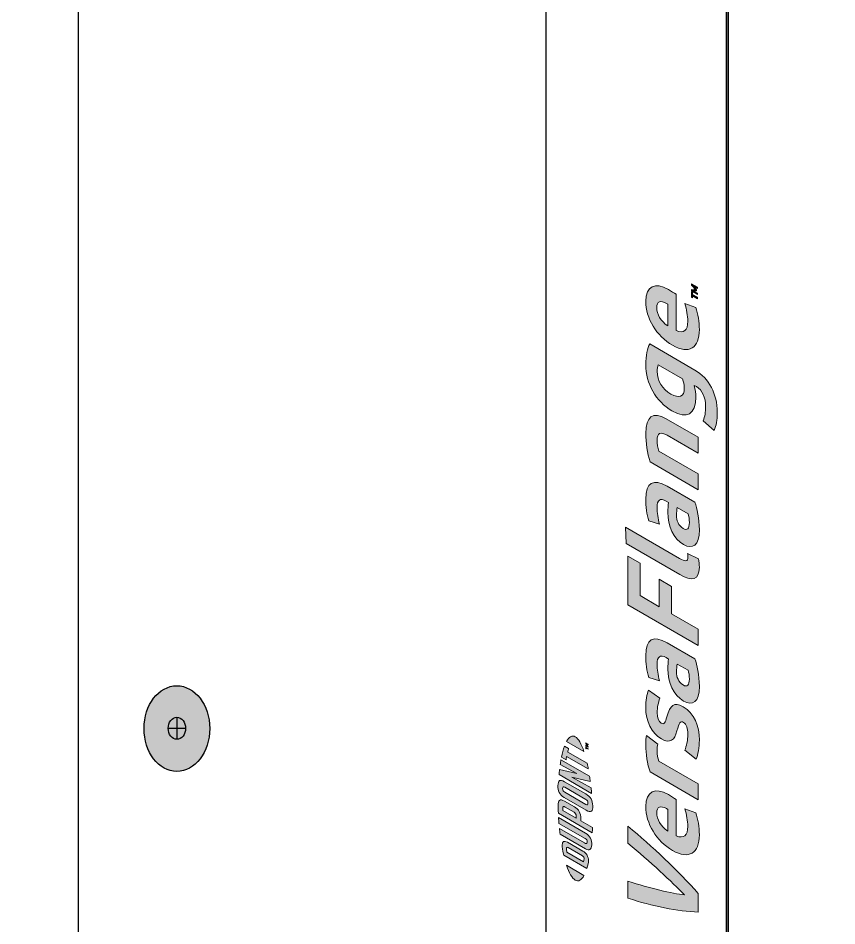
# Model space of a CAD drawing. Header units: inches. Extents: x -20.8 to 74.7, y -53.7 to 19.1.
# Drawn here: x 5.938 to 7.208, y -28.566 to -27.158 of the extents above; entities that cross this region are included whole.
import ezdxf

# ---------------------------------------------------------------- set-up
doc = ezdxf.new("R2010")
doc.units = ezdxf.units.IN
doc.header["$MEASUREMENT"] = 0
doc.layers.add('G-ANNO-TTLB', color=7, linetype='Continuous', lineweight=0)
doc.layers.add('TYVEK', color=7, linetype='Continuous', lineweight=0)

# ---------------------------------------------------------------- blocks, each defined once
blk = doc.blocks.new('Block_296')
at = {"layer": 'TYVEK', "true_color": 0x18467f, "transparency": 33554687}
h = blk.add_hatch(color=156, dxfattribs=at)
h.dxf.hatch_style = 2
edge = h.paths.add_edge_path()
edge.add_spline(control_points=[(6.8019, -28.2729), (6.8069, -28.2758), (6.8115, -28.284), (6.8155, -28.296), (6.8155, -28.296), (6.7884, -28.2803), (6.7884, -28.2803), (6.7924, -28.273), (6.797, -28.2701), (6.8019, -28.2729)], knot_values=[0, 0, 0, 0, 1, 1, 1, 2, 2, 2, 3, 3, 3, 3], degree=3, periodic=0)
edge.add_line((6.8019, -28.2729), (6.8019, -28.2729))
h = blk.add_hatch(color=156, dxfattribs=at)
h.dxf.hatch_style = 2
edge = h.paths.add_edge_path()
edge.add_spline(control_points=[(6.7876, -28.3089), (6.7879, -28.307), (6.7883, -28.3051), (6.7886, -28.3033), (6.7886, -28.3033), (6.8222, -28.3227), (6.8222, -28.3227), (6.8218, -28.3206), (6.8211, -28.3168), (6.8205, -28.3141), (6.8205, -28.3141), (6.7902, -28.2967), (6.7902, -28.2967), (6.7907, -28.2947), (6.7912, -28.2929), (6.7917, -28.2913), (6.7917, -28.2913), (6.7852, -28.2876), (6.7852, -28.2876), (6.7834, -28.2925), (6.7819, -28.2981), (6.7805, -28.3048), (6.7805, -28.3048), (6.7876, -28.3089), (6.7876, -28.3089)], knot_values=[0, 0, 0, 0, 1, 1, 1, 2, 2, 2, 3, 3, 3, 4, 4, 4, 5, 5, 5, 6, 6, 6, 7, 7, 7, 8, 8, 8, 8], degree=3, periodic=0)
h = blk.add_hatch(color=156, dxfattribs=at)
h.dxf.hatch_style = 2
edge = h.paths.add_edge_path()
edge.add_spline(control_points=[(6.8182, -28.2869), (6.8182, -28.2869), (6.8182, -28.286), (6.8182, -28.286), (6.8182, -28.286), (6.8201, -28.2857), (6.8201, -28.2857), (6.8201, -28.2857), (6.8182, -28.2833), (6.8182, -28.2833), (6.8182, -28.2833), (6.8182, -28.2824), (6.8182, -28.2824), (6.8182, -28.2824), (6.8221, -28.2846), (6.8221, -28.2846), (6.8221, -28.2846), (6.8221, -28.2855), (6.8221, -28.2855), (6.8221, -28.2855), (6.8194, -28.2838), (6.8194, -28.2838), (6.8194, -28.2838), (6.8212, -28.2863), (6.8212, -28.2863), (6.8212, -28.2863), (6.8212, -28.2864), (6.8212, -28.2864), (6.8212, -28.2864), (6.8194, -28.2867), (6.8194, -28.2867), (6.8194, -28.2867), (6.8221, -28.2883), (6.8221, -28.2883), (6.8221, -28.2883), (6.8221, -28.2891), (6.8221, -28.2891), (6.8221, -28.2891), (6.8182, -28.2869), (6.8182, -28.2869)], knot_values=[0, 0, 0, 0, 1, 1, 1, 2, 2, 2, 3, 3, 3, 4, 4, 4, 5, 5, 5, 6, 6, 6, 7, 7, 7, 8, 8, 8, 9, 9, 9, 10, 10, 10, 11, 11, 11, 12, 12, 12, 13, 13, 13, 13], degree=3, periodic=0)
edge = h.paths.add_edge_path()
edge.add_spline(control_points=[(6.8189, -28.2905), (6.8189, -28.2905), (6.8189, -28.2918), (6.8189, -28.2918), (6.8189, -28.2918), (6.8182, -28.2915), (6.8182, -28.2915), (6.8182, -28.2915), (6.8182, -28.2878), (6.8182, -28.2878), (6.8182, -28.2878), (6.8189, -28.2882), (6.8189, -28.2882), (6.8189, -28.2882), (6.8189, -28.2896), (6.8189, -28.2896), (6.8189, -28.2896), (6.8221, -28.2915), (6.8221, -28.2915), (6.8221, -28.2915), (6.8221, -28.2923), (6.8221, -28.2923), (6.8221, -28.2923), (6.8189, -28.2905), (6.8189, -28.2905)], knot_values=[0, 0, 0, 0, 1, 1, 1, 2, 2, 2, 3, 3, 3, 4, 4, 4, 5, 5, 5, 6, 6, 6, 7, 7, 7, 8, 8, 8, 8], degree=3, periodic=0)
h = blk.add_hatch(color=156, dxfattribs=at)
h.dxf.hatch_style = 2
edge = h.paths.add_edge_path()
edge.add_spline(control_points=[(6.8043, -28.33), (6.8043, -28.33), (6.7775, -28.3239), (6.7775, -28.3239), (6.7772, -28.3263), (6.7769, -28.3292), (6.7768, -28.3315), (6.7768, -28.3315), (6.8273, -28.3607), (6.8273, -28.3607), (6.8271, -28.3589), (6.8267, -28.3544), (6.8264, -28.352), (6.8264, -28.352), (6.7967, -28.3355), (6.7967, -28.3355), (6.7967, -28.3355), (6.8253, -28.3421), (6.8253, -28.3421), (6.825, -28.3398), (6.8245, -28.3364), (6.8242, -28.3342), (6.8242, -28.3342), (6.7798, -28.3086), (6.7798, -28.3086), (6.7794, -28.3105), (6.7789, -28.314), (6.7786, -28.3157), (6.7786, -28.3157), (6.8043, -28.33), (6.8043, -28.33)], knot_values=[0, 0, 0, 0, 1, 1, 1, 2, 2, 2, 3, 3, 3, 4, 4, 4, 5, 5, 5, 6, 6, 6, 7, 7, 7, 8, 8, 8, 9, 9, 9, 10, 10, 10, 10], degree=3, periodic=0)
h = blk.add_hatch(color=156, dxfattribs=at)
h.dxf.hatch_style = 2
edge = h.paths.add_edge_path()
edge.add_spline(control_points=[(6.8184, -28.3702), (6.8205, -28.3714), (6.8216, -28.3728), (6.8216, -28.3759), (6.8217, -28.379), (6.8206, -28.3792), (6.8184, -28.3779), (6.8184, -28.3779), (6.7856, -28.359), (6.7856, -28.359), (6.7835, -28.3577), (6.7823, -28.3562), (6.7823, -28.3532), (6.7824, -28.3502), (6.7835, -28.3501), (6.7856, -28.3513), (6.7856, -28.3513), (6.8184, -28.3702), (6.8184, -28.3702)], knot_values=[0, 0, 0, 0, 1, 1, 1, 2, 2, 2, 3, 3, 3, 4, 4, 4, 5, 5, 5, 6, 6, 6, 6], degree=3, periodic=0)
edge = h.paths.add_edge_path()
edge.add_spline(control_points=[(6.775, -28.3489), (6.7746, -28.3566), (6.7777, -28.363), (6.7846, -28.367), (6.7846, -28.367), (6.819, -28.3869), (6.819, -28.3869), (6.8263, -28.3911), (6.8294, -28.3886), (6.829, -28.3801), (6.8287, -28.3718), (6.826, -28.366), (6.8183, -28.3616), (6.8183, -28.3616), (6.7854, -28.3426), (6.7854, -28.3426), (6.778, -28.3383), (6.7753, -28.3406), (6.775, -28.3489)], knot_values=[0, 0, 0, 0, 1, 1, 1, 2, 2, 2, 3, 3, 3, 4, 4, 4, 5, 5, 5, 6, 6, 6, 6], degree=3, periodic=0)
edge.add_line((6.775, -28.3489), (6.775, -28.3489))
h = blk.add_hatch(color=156, dxfattribs=at)
h.dxf.hatch_style = 2
edge = h.paths.add_edge_path()
edge.add_spline(control_points=[(6.8, -28.3899), (6.8023, -28.3912), (6.8034, -28.3927), (6.8035, -28.3962), (6.8035, -28.3962), (6.8035, -28.3992), (6.8035, -28.3992), (6.8035, -28.3992), (6.7827, -28.3872), (6.7827, -28.3872), (6.7826, -28.3858), (6.7826, -28.3851), (6.7826, -28.3843), (6.7826, -28.3806), (6.7838, -28.3805), (6.7862, -28.3819), (6.7862, -28.3819), (6.8, -28.3899), (6.8, -28.3899)], knot_values=[0, 0, 0, 0, 1, 1, 1, 2, 2, 2, 3, 3, 3, 4, 4, 4, 5, 5, 5, 6, 6, 6, 6], degree=3, periodic=0)
edge = h.paths.add_edge_path()
edge.add_spline(control_points=[(6.7753, -28.3796), (6.7753, -28.3811), (6.7754, -28.3865), (6.7757, -28.3916), (6.7757, -28.3916), (6.8283, -28.422), (6.8283, -28.422), (6.8284, -28.4204), (6.8286, -28.4161), (6.8286, -28.4137), (6.8286, -28.4137), (6.8108, -28.4034), (6.8108, -28.4034), (6.8108, -28.4034), (6.8108, -28.4001), (6.8108, -28.4001), (6.8107, -28.3912), (6.8073, -28.3855), (6.8006, -28.3816), (6.8006, -28.3816), (6.7851, -28.3727), (6.7851, -28.3727), (6.7785, -28.3689), (6.7753, -28.3712), (6.7753, -28.3796)], knot_values=[0, 0, 0, 0, 1, 1, 1, 2, 2, 2, 3, 3, 3, 4, 4, 4, 5, 5, 5, 6, 6, 6, 7, 7, 7, 8, 8, 8, 8], degree=3, periodic=0)
edge.add_line((6.7753, -28.3796), (6.7753, -28.3796))
h = blk.add_hatch(color=156, dxfattribs=at)
h.dxf.hatch_style = 2
edge = h.paths.add_edge_path()
edge.add_spline(control_points=[(6.8172, -28.4307), (6.8193, -28.4319), (6.8206, -28.4335), (6.8203, -28.4363), (6.82, -28.439), (6.8189, -28.4392), (6.8164, -28.4377), (6.8164, -28.4377), (6.7773, -28.4152), (6.7773, -28.4152), (6.7775, -28.4172), (6.778, -28.4218), (6.7783, -28.4238), (6.7783, -28.4238), (6.8178, -28.4467), (6.8178, -28.4467), (6.8241, -28.4503), (6.8266, -28.4482), (6.8274, -28.4404), (6.8282, -28.4332), (6.8248, -28.4266), (6.8178, -28.4226), (6.8178, -28.4226), (6.776, -28.3984), (6.776, -28.3984), (6.7761, -28.4001), (6.7765, -28.4055), (6.7767, -28.4073), (6.7767, -28.4073), (6.8172, -28.4307), (6.8172, -28.4307)], knot_values=[0, 0, 0, 0, 1, 1, 1, 2, 2, 2, 3, 3, 3, 4, 4, 4, 5, 5, 5, 6, 6, 6, 7, 7, 7, 8, 8, 8, 9, 9, 9, 10, 10, 10, 10], degree=3, periodic=0)
h = blk.add_hatch(color=156, dxfattribs=at)
h.dxf.hatch_style = 2
edge = h.paths.add_edge_path()
edge.add_spline(control_points=[(6.813, -28.4576), (6.8151, -28.4588), (6.8158, -28.4606), (6.8158, -28.4623), (6.8158, -28.4636), (6.8153, -28.4654), (6.8149, -28.4669), (6.8149, -28.4669), (6.789, -28.4519), (6.789, -28.4519), (6.7886, -28.45), (6.7882, -28.4477), (6.7882, -28.4464), (6.7882, -28.4447), (6.7889, -28.4437), (6.791, -28.4449), (6.791, -28.4449), (6.813, -28.4576), (6.813, -28.4576)], knot_values=[0, 0, 0, 0, 1, 1, 1, 2, 2, 2, 3, 3, 3, 4, 4, 4, 5, 5, 5, 6, 6, 6, 6], degree=3, periodic=0)
edge = h.paths.add_edge_path()
edge.add_spline(control_points=[(6.7814, -28.4414), (6.7814, -28.444), (6.7821, -28.4483), (6.784, -28.4565), (6.784, -28.4565), (6.82, -28.4772), (6.82, -28.4772), (6.8216, -28.472), (6.8225, -28.4678), (6.8225, -28.4651), (6.8225, -28.4589), (6.8192, -28.4535), (6.8139, -28.4504), (6.8139, -28.4504), (6.7901, -28.4366), (6.7901, -28.4366), (6.7848, -28.4336), (6.7814, -28.4352), (6.7814, -28.4414)], knot_values=[0, 0, 0, 0, 1, 1, 1, 2, 2, 2, 3, 3, 3, 4, 4, 4, 5, 5, 5, 6, 6, 6, 6], degree=3, periodic=0)
edge.add_line((6.7814, -28.4414), (6.7814, -28.4414))
h = blk.add_hatch(color=156, dxfattribs=at)
h.dxf.hatch_style = 2
edge = h.paths.add_edge_path()
edge.add_spline(control_points=[(6.8019, -28.4953), (6.8069, -28.4982), (6.8115, -28.4953), (6.8155, -28.488), (6.8155, -28.488), (6.7884, -28.4723), (6.7884, -28.4723), (6.7924, -28.4843), (6.797, -28.4924), (6.8019, -28.4953)], knot_values=[0, 0, 0, 0, 1, 1, 1, 2, 2, 2, 3, 3, 3, 3], degree=3, periodic=0)
edge.add_line((6.8019, -28.4953), (6.8019, -28.4953))
at = {"layer": 'TYVEK'}
for points, knots in [([(6.8019, -28.2729), (6.8069, -28.2758), (6.8115, -28.284), (6.8155, -28.296), (6.8155, -28.296), (6.7884, -28.2803), (6.7884, -28.2803), (6.7924, -28.273), (6.797, -28.2701), (6.8019, -28.2729)], [0, 0, 0, 0, 1, 1, 1, 2, 2, 2, 3, 3, 3, 3]), ([(6.7876, -28.3089), (6.7879, -28.307), (6.7883, -28.3051), (6.7886, -28.3033), (6.7886, -28.3033), (6.8222, -28.3227), (6.8222, -28.3227), (6.8218, -28.3206), (6.8211, -28.3168), (6.8205, -28.3141), (6.8205, -28.3141), (6.7902, -28.2967), (6.7902, -28.2967), (6.7907, -28.2947), (6.7912, -28.2929), (6.7917, -28.2913), (6.7917, -28.2913), (6.7852, -28.2876), (6.7852, -28.2876), (6.7834, -28.2925), (6.7819, -28.2981), (6.7805, -28.3048), (6.7805, -28.3048), (6.7876, -28.3089), (6.7876, -28.3089)], [0, 0, 0, 0, 1, 1, 1, 2, 2, 2, 3, 3, 3, 4, 4, 4, 5, 5, 5, 6, 6, 6, 7, 7, 7, 8, 8, 8, 8]), ([(6.8182, -28.2869), (6.8182, -28.2869), (6.8182, -28.286), (6.8182, -28.286), (6.8182, -28.286), (6.8201, -28.2857), (6.8201, -28.2857), (6.8201, -28.2857), (6.8182, -28.2833), (6.8182, -28.2833), (6.8182, -28.2833), (6.8182, -28.2824), (6.8182, -28.2824), (6.8182, -28.2824), (6.8221, -28.2846), (6.8221, -28.2846), (6.8221, -28.2846), (6.8221, -28.2855), (6.8221, -28.2855), (6.8221, -28.2855), (6.8194, -28.2838), (6.8194, -28.2838), (6.8194, -28.2838), (6.8212, -28.2863), (6.8212, -28.2863), (6.8212, -28.2863), (6.8212, -28.2864), (6.8212, -28.2864), (6.8212, -28.2864), (6.8194, -28.2867), (6.8194, -28.2867), (6.8194, -28.2867), (6.8221, -28.2883), (6.8221, -28.2883), (6.8221, -28.2883), (6.8221, -28.2891), (6.8221, -28.2891), (6.8221, -28.2891), (6.8182, -28.2869), (6.8182, -28.2869)], [0, 0, 0, 0, 1, 1, 1, 2, 2, 2, 3, 3, 3, 4, 4, 4, 5, 5, 5, 6, 6, 6, 7, 7, 7, 8, 8, 8, 9, 9, 9, 10, 10, 10, 11, 11, 11, 12, 12, 12, 13, 13, 13, 13]), ([(6.8189, -28.2905), (6.8189, -28.2905), (6.8189, -28.2918), (6.8189, -28.2918), (6.8189, -28.2918), (6.8182, -28.2915), (6.8182, -28.2915), (6.8182, -28.2915), (6.8182, -28.2878), (6.8182, -28.2878), (6.8182, -28.2878), (6.8189, -28.2882), (6.8189, -28.2882), (6.8189, -28.2882), (6.8189, -28.2896), (6.8189, -28.2896), (6.8189, -28.2896), (6.8221, -28.2915), (6.8221, -28.2915), (6.8221, -28.2915), (6.8221, -28.2923), (6.8221, -28.2923), (6.8221, -28.2923), (6.8189, -28.2905), (6.8189, -28.2905)], [0, 0, 0, 0, 1, 1, 1, 2, 2, 2, 3, 3, 3, 4, 4, 4, 5, 5, 5, 6, 6, 6, 7, 7, 7, 8, 8, 8, 8]), ([(6.8043, -28.33), (6.8043, -28.33), (6.7775, -28.3239), (6.7775, -28.3239), (6.7772, -28.3263), (6.7769, -28.3292), (6.7768, -28.3315), (6.7768, -28.3315), (6.8273, -28.3607), (6.8273, -28.3607), (6.8271, -28.3589), (6.8267, -28.3544), (6.8264, -28.352), (6.8264, -28.352), (6.7967, -28.3355), (6.7967, -28.3355), (6.7967, -28.3355), (6.8253, -28.3421), (6.8253, -28.3421), (6.825, -28.3398), (6.8245, -28.3364), (6.8242, -28.3342), (6.8242, -28.3342), (6.7798, -28.3086), (6.7798, -28.3086), (6.7794, -28.3105), (6.7789, -28.314), (6.7786, -28.3157), (6.7786, -28.3157), (6.8043, -28.33), (6.8043, -28.33)], [0, 0, 0, 0, 1, 1, 1, 2, 2, 2, 3, 3, 3, 4, 4, 4, 5, 5, 5, 6, 6, 6, 7, 7, 7, 8, 8, 8, 9, 9, 9, 10, 10, 10, 10]), ([(6.775, -28.3489), (6.7746, -28.3566), (6.7777, -28.363), (6.7846, -28.367), (6.7846, -28.367), (6.819, -28.3869), (6.819, -28.3869), (6.8263, -28.3911), (6.8294, -28.3886), (6.829, -28.3801), (6.8287, -28.3718), (6.826, -28.366), (6.8183, -28.3616), (6.8183, -28.3616), (6.7854, -28.3426), (6.7854, -28.3426), (6.778, -28.3383), (6.7753, -28.3406), (6.775, -28.3489)], [0, 0, 0, 0, 1, 1, 1, 2, 2, 2, 3, 3, 3, 4, 4, 4, 5, 5, 5, 6, 6, 6, 6]), ([(6.8184, -28.3702), (6.8205, -28.3714), (6.8216, -28.3728), (6.8216, -28.3759), (6.8217, -28.379), (6.8206, -28.3792), (6.8184, -28.3779), (6.8184, -28.3779), (6.7856, -28.359), (6.7856, -28.359), (6.7835, -28.3577), (6.7823, -28.3562), (6.7823, -28.3532), (6.7824, -28.3502), (6.7835, -28.3501), (6.7856, -28.3513), (6.7856, -28.3513), (6.8184, -28.3702), (6.8184, -28.3702)], [0, 0, 0, 0, 1, 1, 1, 2, 2, 2, 3, 3, 3, 4, 4, 4, 5, 5, 5, 6, 6, 6, 6]), ([(6.7753, -28.3796), (6.7753, -28.3811), (6.7754, -28.3865), (6.7757, -28.3916), (6.7757, -28.3916), (6.8283, -28.422), (6.8283, -28.422), (6.8284, -28.4204), (6.8286, -28.4161), (6.8286, -28.4137), (6.8286, -28.4137), (6.8108, -28.4034), (6.8108, -28.4034), (6.8108, -28.4034), (6.8108, -28.4001), (6.8108, -28.4001), (6.8107, -28.3912), (6.8073, -28.3855), (6.8006, -28.3816), (6.8006, -28.3816), (6.7851, -28.3727), (6.7851, -28.3727), (6.7785, -28.3689), (6.7753, -28.3712), (6.7753, -28.3796)], [0, 0, 0, 0, 1, 1, 1, 2, 2, 2, 3, 3, 3, 4, 4, 4, 5, 5, 5, 6, 6, 6, 7, 7, 7, 8, 8, 8, 8]), ([(6.8, -28.3899), (6.8023, -28.3912), (6.8034, -28.3927), (6.8035, -28.3962), (6.8035, -28.3962), (6.8035, -28.3992), (6.8035, -28.3992), (6.8035, -28.3992), (6.7827, -28.3872), (6.7827, -28.3872), (6.7826, -28.3858), (6.7826, -28.3851), (6.7826, -28.3843), (6.7826, -28.3806), (6.7838, -28.3805), (6.7862, -28.3819), (6.7862, -28.3819), (6.8, -28.3899), (6.8, -28.3899)], [0, 0, 0, 0, 1, 1, 1, 2, 2, 2, 3, 3, 3, 4, 4, 4, 5, 5, 5, 6, 6, 6, 6]), ([(6.8172, -28.4307), (6.8193, -28.4319), (6.8206, -28.4335), (6.8203, -28.4363), (6.82, -28.439), (6.8189, -28.4392), (6.8164, -28.4377), (6.8164, -28.4377), (6.7773, -28.4152), (6.7773, -28.4152), (6.7775, -28.4172), (6.778, -28.4218), (6.7783, -28.4238), (6.7783, -28.4238), (6.8178, -28.4467), (6.8178, -28.4467), (6.8241, -28.4503), (6.8266, -28.4482), (6.8274, -28.4404), (6.8282, -28.4332), (6.8248, -28.4266), (6.8178, -28.4226), (6.8178, -28.4226), (6.776, -28.3984), (6.776, -28.3984), (6.7761, -28.4001), (6.7765, -28.4055), (6.7767, -28.4073), (6.7767, -28.4073), (6.8172, -28.4307), (6.8172, -28.4307)], [0, 0, 0, 0, 1, 1, 1, 2, 2, 2, 3, 3, 3, 4, 4, 4, 5, 5, 5, 6, 6, 6, 7, 7, 7, 8, 8, 8, 9, 9, 9, 10, 10, 10, 10]), ([(6.7814, -28.4414), (6.7814, -28.444), (6.7821, -28.4483), (6.784, -28.4565), (6.784, -28.4565), (6.82, -28.4772), (6.82, -28.4772), (6.8216, -28.472), (6.8225, -28.4678), (6.8225, -28.4651), (6.8225, -28.4589), (6.8192, -28.4535), (6.8139, -28.4504), (6.8139, -28.4504), (6.7901, -28.4366), (6.7901, -28.4366), (6.7848, -28.4336), (6.7814, -28.4352), (6.7814, -28.4414)], [0, 0, 0, 0, 1, 1, 1, 2, 2, 2, 3, 3, 3, 4, 4, 4, 5, 5, 5, 6, 6, 6, 6]), ([(6.813, -28.4576), (6.8151, -28.4588), (6.8158, -28.4606), (6.8158, -28.4623), (6.8158, -28.4636), (6.8153, -28.4654), (6.8149, -28.4669), (6.8149, -28.4669), (6.789, -28.4519), (6.789, -28.4519), (6.7886, -28.45), (6.7882, -28.4477), (6.7882, -28.4464), (6.7882, -28.4447), (6.7889, -28.4437), (6.791, -28.4449), (6.791, -28.4449), (6.813, -28.4576), (6.813, -28.4576)], [0, 0, 0, 0, 1, 1, 1, 2, 2, 2, 3, 3, 3, 4, 4, 4, 5, 5, 5, 6, 6, 6, 6]), ([(6.8019, -28.4953), (6.8069, -28.4982), (6.8115, -28.4953), (6.8155, -28.488), (6.8155, -28.488), (6.7884, -28.4723), (6.7884, -28.4723), (6.7924, -28.4843), (6.797, -28.4924), (6.8019, -28.4953)], [0, 0, 0, 0, 1, 1, 1, 2, 2, 2, 3, 3, 3, 3])]:
    blk.add_open_spline(points, degree=3, knots=knots, dxfattribs=at)
blk = doc.blocks.new('Block_298')
at = {"layer": 'TYVEK', "true_color": 0x18467f, "transparency": 33554687}
h = blk.add_hatch(color=156, dxfattribs=at)
h.dxf.hatch_style = 2
edge = h.paths.add_edge_path()
edge.add_spline(control_points=[(6.9822, -27.5701), (6.9822, -27.5701), (6.9915, -27.5755), (6.9915, -27.5755), (6.9915, -27.5755), (6.9915, -27.5775), (6.9915, -27.5775), (6.9915, -27.5775), (6.9871, -27.575), (6.9871, -27.575), (6.9865, -27.5746), (6.9859, -27.5743), (6.9854, -27.5739), (6.9868, -27.5755), (6.9883, -27.5773), (6.9899, -27.5794), (6.9899, -27.5794), (6.9899, -27.5811), (6.9899, -27.5811), (6.9883, -27.5814), (6.9868, -27.5815), (6.9853, -27.5814), (6.9859, -27.5816), (6.9864, -27.5819), (6.9871, -27.5823), (6.9871, -27.5823), (6.9915, -27.5849), (6.9915, -27.5849), (6.9915, -27.5849), (6.9915, -27.5869), (6.9915, -27.5869), (6.9915, -27.5869), (6.9822, -27.5815), (6.9822, -27.5815), (6.9822, -27.5815), (6.9822, -27.5792), (6.9822, -27.5792), (6.9843, -27.5795), (6.986, -27.5795), (6.988, -27.5792), (6.986, -27.5766), (6.9843, -27.5746), (6.9822, -27.5724), (6.9822, -27.5724), (6.9822, -27.5701), (6.9822, -27.5701)], knot_values=[0, 0, 0, 0, 1, 1, 1, 2, 2, 2, 3, 3, 3, 4, 4, 4, 5, 5, 5, 6, 6, 6, 7, 7, 7, 8, 8, 8, 9, 9, 9, 10, 10, 10, 11, 11, 11, 12, 12, 12, 13, 13, 13, 14, 14, 14, 15, 15, 15, 15], degree=3, periodic=0)
h = blk.add_hatch(color=156, dxfattribs=at)
h.dxf.hatch_style = 2
h.paths.add_polyline_path([(6.9838, -27.5889), (6.9838, -27.5918), (6.9822, -27.5908), (6.9822, -27.5829), (6.9838, -27.5839), (6.9838, -27.5867), (6.9915, -27.5912), (6.9915, -27.5934)])
at = {"layer": 'TYVEK'}
blk.add_lwpolyline([(6.9838, -27.5889), (6.9838, -27.5918), (6.9822, -27.5908), (6.9822, -27.5829), (6.9838, -27.5839), (6.9838, -27.5867), (6.9915, -27.5912), (6.9915, -27.5934)], close=True, dxfattribs=at)
blk.add_open_spline([(6.9822, -27.5701), (6.9822, -27.5701), (6.9915, -27.5755), (6.9915, -27.5755), (6.9915, -27.5755), (6.9915, -27.5775), (6.9915, -27.5775), (6.9915, -27.5775), (6.9871, -27.575), (6.9871, -27.575), (6.9865, -27.5746), (6.9859, -27.5743), (6.9854, -27.5739), (6.9868, -27.5755), (6.9883, -27.5773), (6.9899, -27.5794), (6.9899, -27.5794), (6.9899, -27.5811), (6.9899, -27.5811), (6.9883, -27.5814), (6.9868, -27.5815), (6.9853, -27.5814), (6.9859, -27.5816), (6.9864, -27.5819), (6.9871, -27.5823), (6.9871, -27.5823), (6.9915, -27.5849), (6.9915, -27.5849), (6.9915, -27.5849), (6.9915, -27.5869), (6.9915, -27.5869), (6.9915, -27.5869), (6.9822, -27.5815), (6.9822, -27.5815), (6.9822, -27.5815), (6.9822, -27.5792), (6.9822, -27.5792), (6.9843, -27.5795), (6.986, -27.5795), (6.988, -27.5792), (6.986, -27.5766), (6.9843, -27.5746), (6.9822, -27.5724), (6.9822, -27.5724), (6.9822, -27.5701), (6.9822, -27.5701)], degree=3, knots=[0, 0, 0, 0, 1, 1, 1, 2, 2, 2, 3, 3, 3, 4, 4, 4, 5, 5, 5, 6, 6, 6, 7, 7, 7, 8, 8, 8, 9, 9, 9, 10, 10, 10, 11, 11, 11, 12, 12, 12, 13, 13, 13, 14, 14, 14, 15, 15, 15, 15], dxfattribs=at)
blk = doc.blocks.new('Block_299')
at = {"layer": 'TYVEK', "true_color": 0x18467f, "transparency": 33554687}
h = blk.add_hatch(color=156, dxfattribs=at)
h.dxf.hatch_style = 2
edge = h.paths.add_edge_path()
edge.add_spline(control_points=[(6.9453, -27.6357), (6.9453, -27.6357), (6.9453, -27.6018), (6.9453, -27.6018), (6.9453, -27.6018), (6.9434, -27.6007), (6.9434, -27.6007), (6.9347, -27.5957), (6.9283, -27.5973), (6.9283, -27.6072), (6.9283, -27.6175), (6.9347, -27.628), (6.9453, -27.6357)], knot_values=[0, 0, 0, 0, 1, 1, 1, 2, 2, 2, 3, 3, 3, 4, 4, 4, 4], degree=3, periodic=0)
edge = h.paths.add_edge_path()
edge.add_spline(control_points=[(6.9891, -27.607), (6.9922, -27.6166), (6.9944, -27.6295), (6.9944, -27.6412), (6.9944, -27.6699), (6.9786, -27.6804), (6.9527, -27.6655), (6.928, -27.6512), (6.9112, -27.6235), (6.9112, -27.5973), (6.9112, -27.5739), (6.9257, -27.5669), (6.9465, -27.579), (6.9512, -27.5817), (6.9552, -27.5844), (6.9583, -27.5865), (6.9583, -27.5865), (6.9583, -27.6429), (6.9583, -27.6429), (6.9708, -27.6477), (6.9764, -27.6426), (6.9764, -27.6283), (6.9764, -27.6196), (6.9747, -27.6102), (6.9719, -27.6009), (6.9719, -27.6009), (6.9891, -27.607), (6.9891, -27.607)], knot_values=[0, 0, 0, 0, 1, 1, 1, 2, 2, 2, 3, 3, 3, 4, 4, 4, 5, 5, 5, 6, 6, 6, 7, 7, 7, 8, 8, 8, 9, 9, 9, 9], degree=3, periodic=0)
h = blk.add_hatch(color=156, dxfattribs=at)
h.dxf.hatch_style = 2
edge = h.paths.add_edge_path()
edge.add_spline(control_points=[(6.9711, -27.7319), (6.9711, -27.7269), (6.97, -27.7222), (6.9685, -27.7175), (6.9685, -27.7175), (6.9307, -27.6957), (6.9307, -27.6957), (6.9297, -27.6986), (6.9289, -27.702), (6.9289, -27.7059), (6.9289, -27.7206), (6.9373, -27.7338), (6.9501, -27.7412), (6.963, -27.7486), (6.9711, -27.7456), (6.9711, -27.7319)], knot_values=[0, 0, 0, 0, 1, 1, 1, 2, 2, 2, 3, 3, 3, 4, 4, 4, 5, 5, 5, 5], degree=3, periodic=0)
edge = h.paths.add_edge_path()
edge.add_spline(control_points=[(7.0221, -27.7692), (7.0221, -27.7827), (7.0207, -27.79), (7.0173, -27.7976), (7.0173, -27.7976), (7.0003, -27.7826), (7.0003, -27.7826), (7.003, -27.7767), (7.0042, -27.7692), (7.0042, -27.7603), (7.0042, -27.7466), (6.9992, -27.7353), (6.9898, -27.7298), (6.9898, -27.7298), (6.9862, -27.7278), (6.9862, -27.7278), (6.988, -27.7344), (6.989, -27.7406), (6.989, -27.7461), (6.989, -27.7725), (6.9755, -27.7809), (6.952, -27.7674), (6.9269, -27.7529), (6.9112, -27.7244), (6.9112, -27.6957), (6.9112, -27.6816), (6.9143, -27.6699), (6.9174, -27.6636), (6.9174, -27.6636), (6.9876, -27.7041), (6.9876, -27.7041), (7.0095, -27.7168), (7.0221, -27.7414), (7.0221, -27.7692)], knot_values=[0, 0, 0, 0, 1, 1, 1, 2, 2, 2, 3, 3, 3, 4, 4, 4, 5, 5, 5, 6, 6, 6, 7, 7, 7, 8, 8, 8, 9, 9, 9, 10, 10, 10, 11, 11, 11, 11], degree=3, periodic=0)
h = blk.add_hatch(color=156, dxfattribs=at)
h.dxf.hatch_style = 2
edge = h.paths.add_edge_path()
edge.add_spline(control_points=[(6.9926, -27.8896), (6.9926, -27.8896), (6.9181, -27.8466), (6.9181, -27.8466), (6.9139, -27.8329), (6.9112, -27.8161), (6.9112, -27.8023), (6.9112, -27.7763), (6.9224, -27.7678), (6.9431, -27.7797), (6.9431, -27.7797), (6.9926, -27.8083), (6.9926, -27.8083), (6.9926, -27.8083), (6.9926, -27.8329), (6.9926, -27.8329), (6.9926, -27.8329), (6.9447, -27.8052), (6.9447, -27.8052), (6.9339, -27.799), (6.9289, -27.8019), (6.9289, -27.8128), (6.9289, -27.8185), (6.9299, -27.8244), (6.9317, -27.8301), (6.9317, -27.8301), (6.9926, -27.8652), (6.9926, -27.8652), (6.9926, -27.8652), (6.9926, -27.8896), (6.9926, -27.8896)], knot_values=[0, 0, 0, 0, 1, 1, 1, 2, 2, 2, 3, 3, 3, 4, 4, 4, 5, 5, 5, 6, 6, 6, 7, 7, 7, 8, 8, 8, 9, 9, 9, 10, 10, 10, 10], degree=3, periodic=0)
h = blk.add_hatch(color=156, dxfattribs=at)
h.dxf.hatch_style = 2
edge = h.paths.add_edge_path()
edge.add_spline(control_points=[(6.9769, -27.9269), (6.9769, -27.9269), (6.9602, -27.9173), (6.9602, -27.9173), (6.9594, -27.9209), (6.959, -27.925), (6.959, -27.9292), (6.959, -27.9374), (6.9618, -27.9455), (6.9691, -27.9497), (6.9756, -27.9535), (6.979, -27.9501), (6.979, -27.9406), (6.979, -27.9353), (6.9781, -27.9303), (6.9769, -27.9269)], knot_values=[0, 0, 0, 0, 1, 1, 1, 2, 2, 2, 3, 3, 3, 4, 4, 4, 5, 5, 5, 5], degree=3, periodic=0)
edge = h.paths.add_edge_path()
edge.add_spline(control_points=[(6.9944, -27.952), (6.9944, -27.9765), (6.984, -27.9827), (6.97, -27.9747), (6.9546, -27.9658), (6.9456, -27.9461), (6.9454, -27.9246), (6.9454, -27.9196), (6.9461, -27.9136), (6.9467, -27.9095), (6.9467, -27.9095), (6.9429, -27.9073), (6.9429, -27.9073), (6.9335, -27.9018), (6.9289, -27.9055), (6.9289, -27.9174), (6.9289, -27.9253), (6.93, -27.9343), (6.9327, -27.9431), (6.9327, -27.9431), (6.9159, -27.9379), (6.9159, -27.9379), (6.9131, -27.9286), (6.9112, -27.9152), (6.9112, -27.9043), (6.9112, -27.8781), (6.9233, -27.8721), (6.9443, -27.8842), (6.9443, -27.8842), (6.9876, -27.9092), (6.9876, -27.9092), (6.9909, -27.9184), (6.9944, -27.9342), (6.9944, -27.952)], knot_values=[0, 0, 0, 0, 1, 1, 1, 2, 2, 2, 3, 3, 3, 4, 4, 4, 5, 5, 5, 6, 6, 6, 7, 7, 7, 8, 8, 8, 9, 9, 9, 10, 10, 10, 11, 11, 11, 11], degree=3, periodic=0)
h = blk.add_hatch(color=156, dxfattribs=at)
h.dxf.hatch_style = 2
edge = h.paths.add_edge_path()
edge.add_spline(control_points=[(6.9638, -27.9964), (6.9722, -28.0012), (6.9767, -28.0013), (6.9767, -27.9942), (6.9767, -27.9924), (6.9765, -27.9906), (6.9762, -27.9888), (6.9762, -27.9888), (6.9932, -27.9968), (6.9932, -27.9968), (6.9938, -28.0005), (6.9944, -28.0064), (6.9944, -28.01), (6.9944, -28.0305), (6.9828, -28.032), (6.9641, -28.0212), (6.9641, -28.0212), (6.881, -27.9732), (6.881, -27.9732), (6.881, -27.9732), (6.8798, -27.9479), (6.8798, -27.9479), (6.8798, -27.9479), (6.9638, -27.9964), (6.9638, -27.9964)], knot_values=[0, 0, 0, 0, 1, 1, 1, 2, 2, 2, 3, 3, 3, 4, 4, 4, 5, 5, 5, 6, 6, 6, 7, 7, 7, 8, 8, 8, 8], degree=3, periodic=0)
h = blk.add_hatch(color=156, dxfattribs=at)
h.dxf.hatch_style = 2
edge = h.paths.add_edge_path()
edge.add_spline(control_points=[(6.9926, -28.1314), (6.9926, -28.1314), (6.8837, -28.0685), (6.8837, -28.0685), (6.8837, -28.0685), (6.8837, -27.9926), (6.8837, -27.9926), (6.8837, -27.9926), (6.9027, -28.0035), (6.9027, -28.0035), (6.9027, -28.0035), (6.9027, -28.054), (6.9027, -28.054), (6.9027, -28.054), (6.9322, -28.0711), (6.9322, -28.0711), (6.9322, -28.0711), (6.9322, -28.0286), (6.9322, -28.0286), (6.9322, -28.0286), (6.9512, -28.0396), (6.9512, -28.0396), (6.9512, -28.0396), (6.9512, -28.082), (6.9512, -28.082), (6.9512, -28.082), (6.9926, -28.1059), (6.9926, -28.1059), (6.9926, -28.1059), (6.9926, -28.1314), (6.9926, -28.1314)], knot_values=[0, 0, 0, 0, 1, 1, 1, 2, 2, 2, 3, 3, 3, 4, 4, 4, 5, 5, 5, 6, 6, 6, 7, 7, 7, 8, 8, 8, 9, 9, 9, 10, 10, 10, 10], degree=3, periodic=0)
h = blk.add_hatch(color=156, dxfattribs=at)
h.dxf.hatch_style = 2
edge = h.paths.add_edge_path()
edge.add_spline(control_points=[(6.9769, -28.1698), (6.9769, -28.1698), (6.9602, -28.1602), (6.9602, -28.1602), (6.9594, -28.1638), (6.959, -28.1678), (6.959, -28.1721), (6.959, -28.1803), (6.9618, -28.1883), (6.9691, -28.1926), (6.9756, -28.1963), (6.979, -28.193), (6.979, -28.1835), (6.979, -28.1782), (6.9781, -28.1732), (6.9769, -28.1698)], knot_values=[0, 0, 0, 0, 1, 1, 1, 2, 2, 2, 3, 3, 3, 4, 4, 4, 5, 5, 5, 5], degree=3, periodic=0)
edge = h.paths.add_edge_path()
edge.add_spline(control_points=[(6.9944, -28.1949), (6.9944, -28.2193), (6.984, -28.2256), (6.97, -28.2175), (6.9546, -28.2086), (6.9456, -28.189), (6.9454, -28.1675), (6.9454, -28.1625), (6.9461, -28.1565), (6.9467, -28.1524), (6.9467, -28.1524), (6.9429, -28.1502), (6.9429, -28.1502), (6.9335, -28.1447), (6.9289, -28.1484), (6.9289, -28.1603), (6.9289, -28.1681), (6.93, -28.1772), (6.9327, -28.186), (6.9327, -28.186), (6.9159, -28.1808), (6.9159, -28.1808), (6.9131, -28.1715), (6.9112, -28.1581), (6.9112, -28.1472), (6.9112, -28.121), (6.9233, -28.115), (6.9443, -28.1271), (6.9443, -28.1271), (6.9876, -28.1521), (6.9876, -28.1521), (6.9909, -28.1613), (6.9944, -28.1771), (6.9944, -28.1949)], knot_values=[0, 0, 0, 0, 1, 1, 1, 2, 2, 2, 3, 3, 3, 4, 4, 4, 5, 5, 5, 6, 6, 6, 7, 7, 7, 8, 8, 8, 9, 9, 9, 10, 10, 10, 11, 11, 11, 11], degree=3, periodic=0)
h = blk.add_hatch(color=156, dxfattribs=at)
h.dxf.hatch_style = 2
edge = h.paths.add_edge_path()
edge.add_spline(control_points=[(6.9331, -28.2132), (6.931, -28.2201), (6.9289, -28.227), (6.9289, -28.2356), (6.9289, -28.243), (6.9308, -28.2491), (6.9353, -28.2517), (6.94, -28.2544), (6.9414, -28.2511), (6.944, -28.2419), (6.949, -28.2241), (6.9551, -28.218), (6.9694, -28.2263), (6.9862, -28.236), (6.9944, -28.2564), (6.9944, -28.2782), (6.9944, -28.2896), (6.9924, -28.3011), (6.9893, -28.3075), (6.9893, -28.3075), (6.9717, -28.2939), (6.9717, -28.2939), (6.9744, -28.2876), (6.9767, -28.279), (6.9767, -28.2685), (6.9767, -28.2603), (6.9742, -28.2531), (6.9699, -28.2506), (6.9647, -28.2476), (6.9633, -28.2513), (6.9597, -28.2639), (6.956, -28.2781), (6.9493, -28.284), (6.9358, -28.2762), (6.9199, -28.2671), (6.9112, -28.249), (6.9112, -28.2273), (6.9112, -28.2171), (6.9131, -28.2066), (6.9157, -28.2005), (6.9157, -28.2005), (6.9331, -28.2132), (6.9331, -28.2132)], knot_values=[0, 0, 0, 0, 1, 1, 1, 2, 2, 2, 3, 3, 3, 4, 4, 4, 5, 5, 5, 6, 6, 6, 7, 7, 7, 8, 8, 8, 9, 9, 9, 10, 10, 10, 11, 11, 11, 12, 12, 12, 13, 13, 13, 14, 14, 14, 14], degree=3, periodic=0)
h = blk.add_hatch(color=156, dxfattribs=at)
h.dxf.hatch_style = 2
edge = h.paths.add_edge_path()
edge.add_spline(control_points=[(6.9112, -28.2861), (6.9112, -28.2797), (6.9118, -28.274), (6.9126, -28.2709), (6.9126, -28.2709), (6.9302, -28.2846), (6.9302, -28.2846), (6.9293, -28.2871), (6.9289, -28.2907), (6.9289, -28.2944), (6.9289, -28.301), (6.93, -28.3061), (6.9316, -28.3107), (6.9316, -28.3107), (6.9926, -28.3459), (6.9926, -28.3459), (6.9926, -28.3459), (6.9926, -28.3705), (6.9926, -28.3705), (6.9926, -28.3705), (6.9181, -28.3275), (6.9181, -28.3275), (6.9139, -28.3155), (6.9112, -28.299), (6.9112, -28.2861)], knot_values=[0, 0, 0, 0, 1, 1, 1, 2, 2, 2, 3, 3, 3, 4, 4, 4, 5, 5, 5, 6, 6, 6, 7, 7, 7, 8, 8, 8, 8], degree=3, periodic=0)
h = blk.add_hatch(color=156, dxfattribs=at)
h.dxf.hatch_style = 2
edge = h.paths.add_edge_path()
edge.add_spline(control_points=[(6.9453, -28.4194), (6.9453, -28.4194), (6.9453, -28.3855), (6.9453, -28.3855), (6.9453, -28.3855), (6.9434, -28.3844), (6.9434, -28.3844), (6.9347, -28.3794), (6.9283, -28.3811), (6.9283, -28.3909), (6.9283, -28.4012), (6.9347, -28.4117), (6.9453, -28.4194)], knot_values=[0, 0, 0, 0, 1, 1, 1, 2, 2, 2, 3, 3, 3, 4, 4, 4, 4], degree=3, periodic=0)
edge = h.paths.add_edge_path()
edge.add_spline(control_points=[(6.9891, -28.3907), (6.9922, -28.4003), (6.9944, -28.4132), (6.9944, -28.4249), (6.9944, -28.4536), (6.9786, -28.4641), (6.9527, -28.4492), (6.928, -28.4349), (6.9112, -28.4072), (6.9112, -28.381), (6.9112, -28.3576), (6.9257, -28.3506), (6.9465, -28.3627), (6.9512, -28.3654), (6.9552, -28.3681), (6.9583, -28.3702), (6.9583, -28.3702), (6.9583, -28.4266), (6.9583, -28.4266), (6.9708, -28.4314), (6.9764, -28.4263), (6.9764, -28.412), (6.9764, -28.4033), (6.9747, -28.3939), (6.9719, -28.3846), (6.9719, -28.3846), (6.9891, -28.3907), (6.9891, -28.3907)], knot_values=[0, 0, 0, 0, 1, 1, 1, 2, 2, 2, 3, 3, 3, 4, 4, 4, 5, 5, 5, 6, 6, 6, 7, 7, 7, 8, 8, 8, 9, 9, 9, 9], degree=3, periodic=0)
h = blk.add_hatch(color=156, dxfattribs=at)
h.dxf.hatch_style = 2
edge = h.paths.add_edge_path()
edge.add_spline(control_points=[(6.9926, -28.5448), (6.9615, -28.5439), (6.9209, -28.5358), (6.8837, -28.5233), (6.8837, -28.5233), (6.8837, -28.4969), (6.8837, -28.4969), (6.9171, -28.5078), (6.9527, -28.5162), (6.9713, -28.5182), (6.9527, -28.4986), (6.9171, -28.4659), (6.8837, -28.4382), (6.8837, -28.4382), (6.8837, -28.4118), (6.8837, -28.4118), (6.9209, -28.4422), (6.9615, -28.481), (6.9926, -28.516), (6.9926, -28.516), (6.9926, -28.5448), (6.9926, -28.5448)], knot_values=[0, 0, 0, 0, 1, 1, 1, 2, 2, 2, 3, 3, 3, 4, 4, 4, 5, 5, 5, 6, 6, 6, 7, 7, 7, 7], degree=3, periodic=0)
at = {"layer": 'TYVEK'}
for points, knots in [([(6.9891, -27.607), (6.9922, -27.6166), (6.9944, -27.6295), (6.9944, -27.6412), (6.9944, -27.6699), (6.9786, -27.6804), (6.9527, -27.6655), (6.928, -27.6512), (6.9112, -27.6235), (6.9112, -27.5973), (6.9112, -27.5739), (6.9257, -27.5669), (6.9465, -27.579), (6.9512, -27.5817), (6.9552, -27.5844), (6.9583, -27.5865), (6.9583, -27.5865), (6.9583, -27.6429), (6.9583, -27.6429), (6.9708, -27.6477), (6.9764, -27.6426), (6.9764, -27.6283), (6.9764, -27.6196), (6.9747, -27.6102), (6.9719, -27.6009), (6.9719, -27.6009), (6.9891, -27.607), (6.9891, -27.607)], [0, 0, 0, 0, 1, 1, 1, 2, 2, 2, 3, 3, 3, 4, 4, 4, 5, 5, 5, 6, 6, 6, 7, 7, 7, 8, 8, 8, 9, 9, 9, 9]), ([(6.9453, -27.6357), (6.9453, -27.6357), (6.9453, -27.6018), (6.9453, -27.6018), (6.9453, -27.6018), (6.9434, -27.6007), (6.9434, -27.6007), (6.9347, -27.5957), (6.9283, -27.5973), (6.9283, -27.6072), (6.9283, -27.6175), (6.9347, -27.628), (6.9453, -27.6357)], [0, 0, 0, 0, 1, 1, 1, 2, 2, 2, 3, 3, 3, 4, 4, 4, 4]), ([(7.0221, -27.7692), (7.0221, -27.7827), (7.0207, -27.79), (7.0173, -27.7976), (7.0173, -27.7976), (7.0003, -27.7826), (7.0003, -27.7826), (7.003, -27.7767), (7.0042, -27.7692), (7.0042, -27.7603), (7.0042, -27.7466), (6.9992, -27.7353), (6.9898, -27.7298), (6.9898, -27.7298), (6.9862, -27.7278), (6.9862, -27.7278), (6.988, -27.7344), (6.989, -27.7406), (6.989, -27.7461), (6.989, -27.7725), (6.9755, -27.7809), (6.952, -27.7674), (6.9269, -27.7529), (6.9112, -27.7244), (6.9112, -27.6957), (6.9112, -27.6816), (6.9143, -27.6699), (6.9174, -27.6636), (6.9174, -27.6636), (6.9876, -27.7041), (6.9876, -27.7041), (7.0095, -27.7168), (7.0221, -27.7414), (7.0221, -27.7692)], [0, 0, 0, 0, 1, 1, 1, 2, 2, 2, 3, 3, 3, 4, 4, 4, 5, 5, 5, 6, 6, 6, 7, 7, 7, 8, 8, 8, 9, 9, 9, 10, 10, 10, 11, 11, 11, 11]), ([(6.9711, -27.7319), (6.9711, -27.7269), (6.97, -27.7222), (6.9685, -27.7175), (6.9685, -27.7175), (6.9307, -27.6957), (6.9307, -27.6957), (6.9297, -27.6986), (6.9289, -27.702), (6.9289, -27.7059), (6.9289, -27.7206), (6.9373, -27.7338), (6.9501, -27.7412), (6.963, -27.7486), (6.9711, -27.7456), (6.9711, -27.7319)], [0, 0, 0, 0, 1, 1, 1, 2, 2, 2, 3, 3, 3, 4, 4, 4, 5, 5, 5, 5]), ([(6.9926, -27.8896), (6.9926, -27.8896), (6.9181, -27.8466), (6.9181, -27.8466), (6.9139, -27.8329), (6.9112, -27.8161), (6.9112, -27.8023), (6.9112, -27.7763), (6.9224, -27.7678), (6.9431, -27.7797), (6.9431, -27.7797), (6.9926, -27.8083), (6.9926, -27.8083), (6.9926, -27.8083), (6.9926, -27.8329), (6.9926, -27.8329), (6.9926, -27.8329), (6.9447, -27.8052), (6.9447, -27.8052), (6.9339, -27.799), (6.9289, -27.8019), (6.9289, -27.8128), (6.9289, -27.8185), (6.9299, -27.8244), (6.9317, -27.8301), (6.9317, -27.8301), (6.9926, -27.8652), (6.9926, -27.8652), (6.9926, -27.8652), (6.9926, -27.8896), (6.9926, -27.8896)], [0, 0, 0, 0, 1, 1, 1, 2, 2, 2, 3, 3, 3, 4, 4, 4, 5, 5, 5, 6, 6, 6, 7, 7, 7, 8, 8, 8, 9, 9, 9, 10, 10, 10, 10]), ([(6.9944, -27.952), (6.9944, -27.9765), (6.984, -27.9827), (6.97, -27.9747), (6.9546, -27.9658), (6.9456, -27.9461), (6.9454, -27.9246), (6.9454, -27.9196), (6.9461, -27.9136), (6.9467, -27.9095), (6.9467, -27.9095), (6.9429, -27.9073), (6.9429, -27.9073), (6.9335, -27.9018), (6.9289, -27.9055), (6.9289, -27.9174), (6.9289, -27.9253), (6.93, -27.9343), (6.9327, -27.9431), (6.9327, -27.9431), (6.9159, -27.9379), (6.9159, -27.9379), (6.9131, -27.9286), (6.9112, -27.9152), (6.9112, -27.9043), (6.9112, -27.8781), (6.9233, -27.8721), (6.9443, -27.8842), (6.9443, -27.8842), (6.9876, -27.9092), (6.9876, -27.9092), (6.9909, -27.9184), (6.9944, -27.9342), (6.9944, -27.952)], [0, 0, 0, 0, 1, 1, 1, 2, 2, 2, 3, 3, 3, 4, 4, 4, 5, 5, 5, 6, 6, 6, 7, 7, 7, 8, 8, 8, 9, 9, 9, 10, 10, 10, 11, 11, 11, 11]), ([(6.9769, -27.9269), (6.9769, -27.9269), (6.9602, -27.9173), (6.9602, -27.9173), (6.9594, -27.9209), (6.959, -27.925), (6.959, -27.9292), (6.959, -27.9374), (6.9618, -27.9455), (6.9691, -27.9497), (6.9756, -27.9535), (6.979, -27.9501), (6.979, -27.9406), (6.979, -27.9353), (6.9781, -27.9303), (6.9769, -27.9269)], [0, 0, 0, 0, 1, 1, 1, 2, 2, 2, 3, 3, 3, 4, 4, 4, 5, 5, 5, 5]), ([(6.9638, -27.9964), (6.9722, -28.0012), (6.9767, -28.0013), (6.9767, -27.9942), (6.9767, -27.9924), (6.9765, -27.9906), (6.9762, -27.9888), (6.9762, -27.9888), (6.9932, -27.9968), (6.9932, -27.9968), (6.9938, -28.0005), (6.9944, -28.0064), (6.9944, -28.01), (6.9944, -28.0305), (6.9828, -28.032), (6.9641, -28.0212), (6.9641, -28.0212), (6.881, -27.9732), (6.881, -27.9732), (6.881, -27.9732), (6.8798, -27.9479), (6.8798, -27.9479), (6.8798, -27.9479), (6.9638, -27.9964), (6.9638, -27.9964)], [0, 0, 0, 0, 1, 1, 1, 2, 2, 2, 3, 3, 3, 4, 4, 4, 5, 5, 5, 6, 6, 6, 7, 7, 7, 8, 8, 8, 8]), ([(6.9926, -28.1314), (6.9926, -28.1314), (6.8837, -28.0685), (6.8837, -28.0685), (6.8837, -28.0685), (6.8837, -27.9926), (6.8837, -27.9926), (6.8837, -27.9926), (6.9027, -28.0035), (6.9027, -28.0035), (6.9027, -28.0035), (6.9027, -28.054), (6.9027, -28.054), (6.9027, -28.054), (6.9322, -28.0711), (6.9322, -28.0711), (6.9322, -28.0711), (6.9322, -28.0286), (6.9322, -28.0286), (6.9322, -28.0286), (6.9512, -28.0396), (6.9512, -28.0396), (6.9512, -28.0396), (6.9512, -28.082), (6.9512, -28.082), (6.9512, -28.082), (6.9926, -28.1059), (6.9926, -28.1059), (6.9926, -28.1059), (6.9926, -28.1314), (6.9926, -28.1314)], [0, 0, 0, 0, 1, 1, 1, 2, 2, 2, 3, 3, 3, 4, 4, 4, 5, 5, 5, 6, 6, 6, 7, 7, 7, 8, 8, 8, 9, 9, 9, 10, 10, 10, 10]), ([(6.9944, -28.1949), (6.9944, -28.2193), (6.984, -28.2256), (6.97, -28.2175), (6.9546, -28.2086), (6.9456, -28.189), (6.9454, -28.1675), (6.9454, -28.1625), (6.9461, -28.1565), (6.9467, -28.1524), (6.9467, -28.1524), (6.9429, -28.1502), (6.9429, -28.1502), (6.9335, -28.1447), (6.9289, -28.1484), (6.9289, -28.1603), (6.9289, -28.1681), (6.93, -28.1772), (6.9327, -28.186), (6.9327, -28.186), (6.9159, -28.1808), (6.9159, -28.1808), (6.9131, -28.1715), (6.9112, -28.1581), (6.9112, -28.1472), (6.9112, -28.121), (6.9233, -28.115), (6.9443, -28.1271), (6.9443, -28.1271), (6.9876, -28.1521), (6.9876, -28.1521), (6.9909, -28.1613), (6.9944, -28.1771), (6.9944, -28.1949)], [0, 0, 0, 0, 1, 1, 1, 2, 2, 2, 3, 3, 3, 4, 4, 4, 5, 5, 5, 6, 6, 6, 7, 7, 7, 8, 8, 8, 9, 9, 9, 10, 10, 10, 11, 11, 11, 11]), ([(6.9769, -28.1698), (6.9769, -28.1698), (6.9602, -28.1602), (6.9602, -28.1602), (6.9594, -28.1638), (6.959, -28.1678), (6.959, -28.1721), (6.959, -28.1803), (6.9618, -28.1883), (6.9691, -28.1926), (6.9756, -28.1963), (6.979, -28.193), (6.979, -28.1835), (6.979, -28.1782), (6.9781, -28.1732), (6.9769, -28.1698)], [0, 0, 0, 0, 1, 1, 1, 2, 2, 2, 3, 3, 3, 4, 4, 4, 5, 5, 5, 5]), ([(6.9331, -28.2132), (6.931, -28.2201), (6.9289, -28.227), (6.9289, -28.2356), (6.9289, -28.243), (6.9308, -28.2491), (6.9353, -28.2517), (6.94, -28.2544), (6.9414, -28.2511), (6.944, -28.2419), (6.949, -28.2241), (6.9551, -28.218), (6.9694, -28.2263), (6.9862, -28.236), (6.9944, -28.2564), (6.9944, -28.2782), (6.9944, -28.2896), (6.9924, -28.3011), (6.9893, -28.3075), (6.9893, -28.3075), (6.9717, -28.2939), (6.9717, -28.2939), (6.9744, -28.2876), (6.9767, -28.279), (6.9767, -28.2685), (6.9767, -28.2603), (6.9742, -28.2531), (6.9699, -28.2506), (6.9647, -28.2476), (6.9633, -28.2513), (6.9597, -28.2639), (6.956, -28.2781), (6.9493, -28.284), (6.9358, -28.2762), (6.9199, -28.2671), (6.9112, -28.249), (6.9112, -28.2273), (6.9112, -28.2171), (6.9131, -28.2066), (6.9157, -28.2005), (6.9157, -28.2005), (6.9331, -28.2132), (6.9331, -28.2132)], [0, 0, 0, 0, 1, 1, 1, 2, 2, 2, 3, 3, 3, 4, 4, 4, 5, 5, 5, 6, 6, 6, 7, 7, 7, 8, 8, 8, 9, 9, 9, 10, 10, 10, 11, 11, 11, 12, 12, 12, 13, 13, 13, 14, 14, 14, 14]), ([(6.9112, -28.2861), (6.9112, -28.2797), (6.9118, -28.274), (6.9126, -28.2709), (6.9126, -28.2709), (6.9302, -28.2846), (6.9302, -28.2846), (6.9293, -28.2871), (6.9289, -28.2907), (6.9289, -28.2944), (6.9289, -28.301), (6.93, -28.3061), (6.9316, -28.3107), (6.9316, -28.3107), (6.9926, -28.3459), (6.9926, -28.3459), (6.9926, -28.3459), (6.9926, -28.3705), (6.9926, -28.3705), (6.9926, -28.3705), (6.9181, -28.3275), (6.9181, -28.3275), (6.9139, -28.3155), (6.9112, -28.299), (6.9112, -28.2861)], [0, 0, 0, 0, 1, 1, 1, 2, 2, 2, 3, 3, 3, 4, 4, 4, 5, 5, 5, 6, 6, 6, 7, 7, 7, 8, 8, 8, 8]), ([(6.9891, -28.3907), (6.9922, -28.4003), (6.9944, -28.4132), (6.9944, -28.4249), (6.9944, -28.4536), (6.9786, -28.4641), (6.9527, -28.4492), (6.928, -28.4349), (6.9112, -28.4072), (6.9112, -28.381), (6.9112, -28.3576), (6.9257, -28.3506), (6.9465, -28.3627), (6.9512, -28.3654), (6.9552, -28.3681), (6.9583, -28.3702), (6.9583, -28.3702), (6.9583, -28.4266), (6.9583, -28.4266), (6.9708, -28.4314), (6.9764, -28.4263), (6.9764, -28.412), (6.9764, -28.4033), (6.9747, -28.3939), (6.9719, -28.3846), (6.9719, -28.3846), (6.9891, -28.3907), (6.9891, -28.3907)], [0, 0, 0, 0, 1, 1, 1, 2, 2, 2, 3, 3, 3, 4, 4, 4, 5, 5, 5, 6, 6, 6, 7, 7, 7, 8, 8, 8, 9, 9, 9, 9]), ([(6.9453, -28.4194), (6.9453, -28.4194), (6.9453, -28.3855), (6.9453, -28.3855), (6.9453, -28.3855), (6.9434, -28.3844), (6.9434, -28.3844), (6.9347, -28.3794), (6.9283, -28.3811), (6.9283, -28.3909), (6.9283, -28.4012), (6.9347, -28.4117), (6.9453, -28.4194)], [0, 0, 0, 0, 1, 1, 1, 2, 2, 2, 3, 3, 3, 4, 4, 4, 4]), ([(6.9926, -28.5448), (6.9615, -28.5439), (6.9209, -28.5358), (6.8837, -28.5233), (6.8837, -28.5233), (6.8837, -28.4969), (6.8837, -28.4969), (6.9171, -28.5078), (6.9527, -28.5162), (6.9713, -28.5182), (6.9527, -28.4986), (6.9171, -28.4659), (6.8837, -28.4382), (6.8837, -28.4382), (6.8837, -28.4118), (6.8837, -28.4118), (6.9209, -28.4422), (6.9615, -28.481), (6.9926, -28.516), (6.9926, -28.516), (6.9926, -28.5448), (6.9926, -28.5448)], [0, 0, 0, 0, 1, 1, 1, 2, 2, 2, 3, 3, 3, 4, 4, 4, 5, 5, 5, 6, 6, 6, 7, 7, 7, 7])]:
    blk.add_open_spline(points, degree=3, knots=knots, dxfattribs=at)
blk = doc.blocks.new('Block_297')
at = {"layer": 'TYVEK'}
for name in ['Block_299', 'Block_298']:
    blk.add_blockref(name, (0, 0), dxfattribs=at)
blk = doc.blocks.new('Block_295')
at = {"layer": 'TYVEK'}
for name in ['Block_297', 'Block_296']:
    blk.add_blockref(name, (0, 0), dxfattribs=at)
blk = doc.blocks.new('Block_327')
at = {"layer": 'TYVEK', "true_color": 0x003b71, "transparency": 33554687}
h = blk.add_hatch(color=156, dxfattribs=at)
h.dxf.hatch_style = 2
edge = h.paths.add_edge_path()
edge.add_ellipse((6.184, -28.2602), major_axis=(0, 0.0664), ratio=0.766948, start_angle=0, end_angle=360)
at = {"layer": 'TYVEK', "color": 252, "lineweight": 25, "true_color": 0x838484}
for p, q in [((6.184, -28.2427), (6.184, -28.277)), ((6.1704, -28.2598), (6.1975, -28.2598))]:
    blk.add_line(p, q, dxfattribs=at)
at = {"layer": 'TYVEK', "color": 18, "lineweight": 25, "true_color": 0x000000}
blk.add_ellipse((6.184, -28.2602), major_axis=(0, 0.0664), ratio=0.766948, dxfattribs=at)
at = {"layer": 'TYVEK', "color": 252, "lineweight": 25, "true_color": 0x838484}
blk.add_ellipse((6.184, -28.2598), major_axis=(0, 0.0171), ratio=0.788846, dxfattribs=at)
blk = doc.blocks.new('Block_321')
at = {"layer": 'TYVEK'}
blk.add_blockref('Block_327', (0, 0), dxfattribs=at)

msp = doc.modelspace()

# ---------------------------------------------------------------- hatches: boundary and pattern name
at = {"layer": 'G-ANNO-TTLB', "true_color": 0xb9529f, "transparency": 33554687}
h = msp.add_hatch(color=233, dxfattribs=at)
edge = h.paths.add_edge_path()
edge.add_spline(control_points=[(19.8832, -53.7487), (19.8832, -53.7487), (-20.8169, -53.7487), (-20.8169, -53.7487), (-20.8169, -53.7487), (-20.8169, -19.6134), (-20.8169, -19.6134), (-20.8169, -19.6134), (19.8832, -19.6134), (19.8832, -19.6134), (19.8832, -19.6134), (19.8832, -53.7487), (19.8832, -53.7487)], knot_values=[0, 0, 0, 0, 1, 1, 1, 2, 2, 2, 3, 3, 3, 4, 4, 4, 4], degree=3, periodic=0)
edge = h.paths.add_edge_path()
edge.add_spline(control_points=[(-20.6918, -19.7385), (-20.6918, -19.7385), (-20.6918, -53.6237), (-20.6918, -53.6237), (-20.6918, -53.6237), (19.7581, -53.6237), (19.7581, -53.6237), (19.7581, -53.6237), (19.7581, -19.7385), (19.7581, -19.7385), (19.7581, -19.7385), (-20.6918, -19.7385), (-20.6918, -19.7385)], knot_values=[0, 0, 0, 0, 1, 1, 1, 2, 2, 2, 3, 3, 3, 4, 4, 4, 4], degree=3, periodic=0)
edge.add_line((-20.6918, -19.7385), (-20.6918, -19.7385))

# ---------------------------------------------------------------- linework, layer by layer
at = {"layer": 'G-ANNO-TTLB'}
for points in [[(19.8832, -53.7487), (19.8832, -53.7487), (-20.8169, -53.7487), (-20.8169, -53.7487), (-20.8169, -53.7487), (-20.8169, -19.6134), (-20.8169, -19.6134), (-20.8169, -19.6134), (19.8832, -19.6134), (19.8832, -19.6134), (19.8832, -19.6134), (19.8832, -53.7487), (19.8832, -53.7487)], [(-20.6918, -19.7385), (-20.6918, -19.7385), (-20.6918, -53.6237), (-20.6918, -53.6237), (-20.6918, -53.6237), (19.7581, -53.6237), (19.7581, -53.6237), (19.7581, -53.6237), (19.7581, -19.7385), (19.7581, -19.7385), (19.7581, -19.7385), (-20.6918, -19.7385), (-20.6918, -19.7385)]]:
    msp.add_open_spline(points, degree=3, knots=[0, 0, 0, 0, 1, 1, 1, 2, 2, 2, 3, 3, 3, 4, 4, 4, 4], dxfattribs=at)
at = {"layer": 'TYVEK', "color": 18, "lineweight": 25, "true_color": 0x000000}
msp.add_line((6.0309, -23.0402), (6.0309, -29.5866), dxfattribs=at)
at = {"layer": 'TYVEK', "color": 2, "lineweight": 25, "true_color": 0xffff00}
for p, q in [((7.0365, -28.9426), (7.0365, -24.7672)), ((7.0365, -29.2933), (7.0365, -25.1071))]:
    msp.add_line(p, q, dxfattribs=at)
at = {"layer": 'TYVEK', "color": 1, "lineweight": 25, "true_color": 0xff0000}
msp.add_line((7.0393, -24.7724), (7.0393, -29.2893), dxfattribs=at)
msp.add_lwpolyline([(7.0393, -24.7747), (6.7561, -24.6094), (6.7561, -29.608), (7.0393, -29.7709)], close=True, dxfattribs=at)
at = {"layer": 'TYVEK', "color": 3, "lineweight": 25, "true_color": 0x00ff00}
msp.add_lwpolyline([(7.0393, -29.2893), (7.0393, -24.7724), (8.6308, -25.6919), (8.6308, -30.2081)], close=True, dxfattribs=at)

# ---------------------------------------------------------------- block references
at = {"layer": 'TYVEK'}
for name in ['Block_321', 'Block_295']:
    msp.add_blockref(name, (0, 0), dxfattribs=at)

doc.saveas('drawing.dxf')
